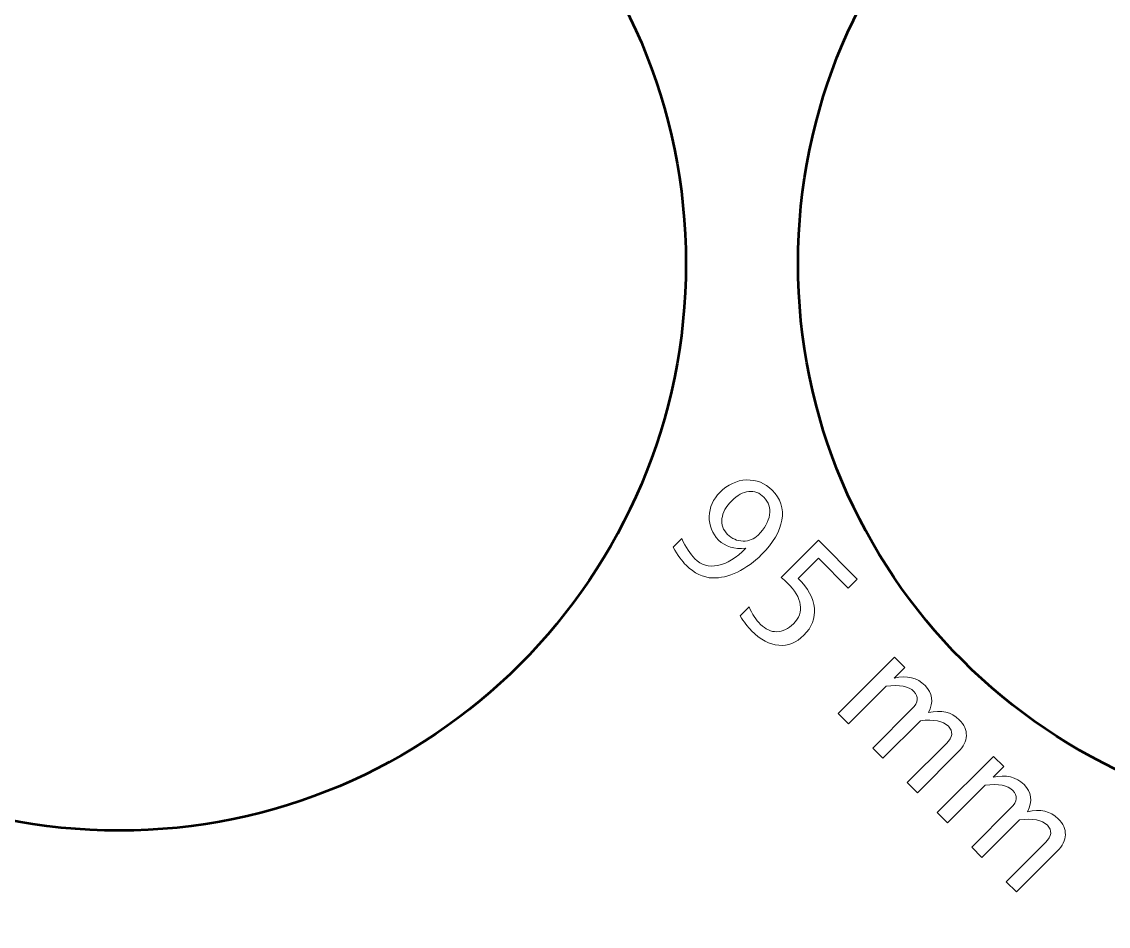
# Model space of a CAD drawing. Header units: centimetres. Extents: x -17.2 to 17.2, y -17.9 to 17.9.
# Drawn here: x -0.82 to 8.38, y 2.64 to 10.3 of the extents above; entities that cross this region are included whole.
import ezdxf

# ---------------------------------------------------------------- set-up
doc = ezdxf.new("R2010")
doc.units = ezdxf.units.CM
doc.header["$MEASUREMENT"] = 0
doc.layers.add('Layer 1', color=7, linetype='Continuous')

msp = doc.modelspace()

# ---------------------------------------------------------------- linework, layer by layer
at = {"layer": 'Layer 1', "lineweight": 53}
for centre, major_axis in [((0, 8.25), (0, 4.8)), ((10.5, 8.25), (0, 4.75))]:
    msp.add_ellipse(centre, major_axis=major_axis, ratio=1, dxfattribs=at)
msp.add_open_spline([(-17.2, -17.45), (-17.2, -17.45), (-17.2, 17.45), (-17.2, 17.45), (-17.2, 17.45), (-17.2, 17.72614), (-16.97614, 17.95), (-16.7, 17.95), (-16.7, 17.95), (-16.7, 17.95), (16.7, 17.95), (16.7, 17.95), (16.7, 17.95), (16.97614, 17.95), (17.2, 17.72614), (17.2, 17.45), (17.2, 17.45), (17.2, 17.45), (17.2, -17.45), (17.2, -17.45), (17.2, -17.45), (17.2, -17.72614), (16.97614, -17.95), (16.7, -17.95), (16.7, -17.95), (16.7, -17.95), (-16.7, -17.95), (-16.7, -17.95), (-16.7, -17.95), (-16.97614, -17.95), (-17.2, -17.72614), (-17.2, -17.45)], degree=3, knots=[0, 0, 0, 0, 0.1111111, 0.1111111, 0.1111111, 0.1111111, 0.2222222, 0.2222222, 0.2222222, 0.2222222, 0.3333333, 0.3333333, 0.3333333, 0.3333333, 0.4444444, 0.4444444, 0.4444444, 0.4444444, 0.5555556, 0.5555556, 0.5555556, 0.5555556, 0.6666667, 0.6666667, 0.6666667, 0.6666667, 0.7777778, 0.7777778, 0.7777778, 0.7777778, 1, 1, 1, 1], dxfattribs=at)
at = {"layer": 'Layer 1', "color": 5, "lineweight": 9}
for points, knots in [([(4.69091, 5.84752), (4.69091, 5.84752), (4.76457, 5.92118), (4.76457, 5.92118), (4.76457, 5.92118), (4.80013, 5.84667), (4.83738, 5.78995), (4.8759, 5.75143), (4.8759, 5.75143), (4.92988, 5.69744), (4.99486, 5.67819), (5.07106, 5.69385), (5.07106, 5.69385), (5.14726, 5.7093), (5.22622, 5.75799), (5.30791, 5.83969), (5.30791, 5.83969), (5.20992, 5.82974), (5.13286, 5.8526), (5.07678, 5.90869), (5.07678, 5.90869), (5.02195, 5.96351), (4.99549, 6.03019), (4.99761, 6.10851), (4.99761, 6.10851), (4.99973, 6.18682), (5.02979, 6.25498), (5.08757, 6.31276), (5.08757, 6.31276), (5.15403, 6.37922), (5.22917, 6.41394), (5.31342, 6.41732), (5.31342, 6.41732), (5.39745, 6.4205), (5.47026, 6.39151), (5.53164, 6.33012), (5.53164, 6.33012), (5.60192, 6.25985), (5.62922, 6.17603), (5.61314, 6.07866), (5.61314, 6.07866), (5.59705, 5.9815), (5.5399, 5.88371), (5.44169, 5.7855), (5.44169, 5.7855), (5.37904, 5.72284), (5.31046, 5.67374), (5.23574, 5.63818), (5.23574, 5.63818), (5.16102, 5.60262), (5.0918, 5.5859), (5.02809, 5.58802), (5.02809, 5.58802), (4.94638, 5.59098), (4.87104, 5.62675), (4.80224, 5.69554), (4.80224, 5.69554), (4.76838, 5.72941), (4.73133, 5.78), (4.69091, 5.84752)], [0, 0, 0, 0, 0.0625, 0.0625, 0.0625, 0.0625, 0.125, 0.125, 0.125, 0.125, 0.1875, 0.1875, 0.1875, 0.1875, 0.25, 0.25, 0.25, 0.25, 0.3125, 0.3125, 0.3125, 0.3125, 0.375, 0.375, 0.375, 0.375, 0.4375, 0.4375, 0.4375, 0.4375, 0.5, 0.5, 0.5, 0.5, 0.5625, 0.5625, 0.5625, 0.5625, 0.625, 0.625, 0.625, 0.625, 0.6875, 0.6875, 0.6875, 0.6875, 0.75, 0.75, 0.75, 0.75, 0.8125, 0.8125, 0.8125, 0.8125, 0.875, 0.875, 0.875, 0.875, 1, 1, 1, 1]), ([(5.18875, 6.24122), (5.13922, 6.19169), (5.11149, 6.14153), (5.10535, 6.09052), (5.10535, 6.09052), (5.099, 6.03951), (5.11487, 5.99505), (5.15297, 5.95695), (5.15297, 5.95695), (5.18981, 5.92012), (5.23341, 5.90149), (5.28399, 5.90043), (5.28399, 5.90043), (5.33437, 5.89959), (5.37734, 5.91673), (5.41226, 5.95166), (5.41226, 5.95166), (5.46751, 6.0069), (5.49968, 6.06384), (5.50858, 6.12247), (5.50858, 6.12247), (5.51746, 6.18111), (5.50159, 6.23063), (5.46116, 6.27106), (5.46116, 6.27106), (5.42327, 6.30895), (5.3803, 6.32504), (5.33184, 6.31975), (5.33184, 6.31975), (5.28336, 6.31445), (5.23574, 6.28821), (5.18875, 6.24122)], [0, 0, 0, 0, 0.1111111, 0.1111111, 0.1111111, 0.1111111, 0.2222222, 0.2222222, 0.2222222, 0.2222222, 0.3333333, 0.3333333, 0.3333333, 0.3333333, 0.4444444, 0.4444444, 0.4444444, 0.4444444, 0.5555556, 0.5555556, 0.5555556, 0.5555556, 0.6666667, 0.6666667, 0.6666667, 0.6666667, 0.7777778, 0.7777778, 0.7777778, 0.7777778, 1, 1, 1, 1]), ([(5.25875, 5.26698), (5.25875, 5.26698), (5.33494, 5.34318), (5.33494, 5.34318), (5.33494, 5.34318), (5.36077, 5.28349), (5.39315, 5.23417), (5.43189, 5.19544), (5.43189, 5.19544), (5.47444, 5.15289), (5.52057, 5.13215), (5.57011, 5.1332), (5.57011, 5.1332), (5.61963, 5.13405), (5.66683, 5.15691), (5.71129, 5.20137), (5.71129, 5.20137), (5.75891, 5.24899), (5.77818, 5.30254), (5.76907, 5.36202), (5.76907, 5.36202), (5.75976, 5.4215), (5.72293, 5.48351), (5.65816, 5.54828), (5.65816, 5.54828), (5.64292, 5.56353), (5.62598, 5.57834), (5.60736, 5.59274), (5.60736, 5.59274), (5.60736, 5.59274), (5.92168, 5.90706), (5.92168, 5.90706), (5.92168, 5.90706), (5.92168, 5.90706), (6.24935, 5.5794), (6.24935, 5.5794), (6.24935, 5.5794), (6.24935, 5.5794), (6.17315, 5.5032), (6.17315, 5.5032), (6.17315, 5.5032), (6.17315, 5.5032), (5.92169, 5.75466), (5.92169, 5.75466), (5.92169, 5.75466), (5.92169, 5.75466), (5.75151, 5.58448), (5.75151, 5.58448), (5.75151, 5.58448), (5.83448, 5.50151), (5.87999, 5.41769), (5.88824, 5.3326), (5.88824, 5.3326), (5.8965, 5.24772), (5.86665, 5.1713), (5.79892, 5.10357), (5.79892, 5.10357), (5.73563, 5.04028), (5.66493, 5.01213), (5.58661, 5.0187), (5.58661, 5.0187), (5.50831, 5.02547), (5.43168, 5.06611), (5.35696, 5.14083), (5.35696, 5.14083), (5.32372, 5.17406), (5.29092, 5.21618), (5.25875, 5.26698)], [0, 0, 0, 0, 0.0555556, 0.0555556, 0.0555556, 0.0555556, 0.1111111, 0.1111111, 0.1111111, 0.1111111, 0.1666667, 0.1666667, 0.1666667, 0.1666667, 0.2222222, 0.2222222, 0.2222222, 0.2222222, 0.2777778, 0.2777778, 0.2777778, 0.2777778, 0.3333333, 0.3333333, 0.3333333, 0.3333333, 0.3888889, 0.3888889, 0.3888889, 0.3888889, 0.4444444, 0.4444444, 0.4444444, 0.4444444, 0.5, 0.5, 0.5, 0.5, 0.5555556, 0.5555556, 0.5555556, 0.5555556, 0.6111111, 0.6111111, 0.6111111, 0.6111111, 0.6666667, 0.6666667, 0.6666667, 0.6666667, 0.7222222, 0.7222222, 0.7222222, 0.7222222, 0.7777778, 0.7777778, 0.7777778, 0.7777778, 0.8333333, 0.8333333, 0.8333333, 0.8333333, 0.8888889, 0.8888889, 0.8888889, 0.8888889, 1, 1, 1, 1]), ([(6.09035, 4.44045), (6.09035, 4.44045), (6.56661, 4.9167), (6.56661, 4.9167), (6.56661, 4.9167), (6.56661, 4.9167), (6.65296, 4.83034), (6.65296, 4.83034), (6.65296, 4.83034), (6.65296, 4.83034), (6.56322, 4.7406), (6.56322, 4.7406), (6.56322, 4.7406), (6.6718, 4.76515), (6.75922, 4.74441), (6.82527, 4.67836), (6.82527, 4.67836), (6.88876, 4.61487), (6.89892, 4.53824), (6.85532, 4.4485), (6.85532, 4.4485), (6.96285, 4.4741), (7.04942, 4.45421), (7.11483, 4.3888), (7.11483, 4.3888), (7.15674, 4.34689), (7.17685, 4.30202), (7.17536, 4.25418), (7.17536, 4.25418), (7.17409, 4.20635), (7.15123, 4.1602), (7.10678, 4.11575), (7.10678, 4.11575), (7.10678, 4.11575), (6.76092, 3.76989), (6.76092, 3.76989), (6.76092, 3.76989), (6.76092, 3.76989), (6.67456, 3.85625), (6.67456, 3.85625), (6.67456, 3.85625), (6.67456, 3.85625), (7.00603, 4.18772), (7.00603, 4.18772), (7.00603, 4.18772), (7.06022, 4.2419), (7.06572, 4.29059), (7.02275, 4.33356), (7.02275, 4.33356), (6.97788, 4.37843), (6.89914, 4.39389), (6.78673, 4.37992), (6.78673, 4.37992), (6.78673, 4.37992), (6.46881, 4.06199), (6.46881, 4.06199), (6.46881, 4.06199), (6.46881, 4.06199), (6.38245, 4.14835), (6.38245, 4.14835), (6.38245, 4.14835), (6.38245, 4.14835), (6.71456, 4.48046), (6.71456, 4.48046), (6.71456, 4.48046), (6.76917, 4.53507), (6.77446, 4.58438), (6.73065, 4.62819), (6.73065, 4.62819), (6.68704, 4.6718), (6.60873, 4.68662), (6.49527, 4.67265), (6.49527, 4.67265), (6.49527, 4.67265), (6.17671, 4.35409), (6.17671, 4.35409), (6.17671, 4.35409), (6.17671, 4.35409), (6.09035, 4.44045), (6.09035, 4.44045)], [0, 0, 0, 0, 0.047619, 0.047619, 0.047619, 0.047619, 0.0952381, 0.0952381, 0.0952381, 0.0952381, 0.1428571, 0.1428571, 0.1428571, 0.1428571, 0.1904762, 0.1904762, 0.1904762, 0.1904762, 0.2380952, 0.2380952, 0.2380952, 0.2380952, 0.2857143, 0.2857143, 0.2857143, 0.2857143, 0.3333333, 0.3333333, 0.3333333, 0.3333333, 0.3809524, 0.3809524, 0.3809524, 0.3809524, 0.4285714, 0.4285714, 0.4285714, 0.4285714, 0.4761905, 0.4761905, 0.4761905, 0.4761905, 0.5238095, 0.5238095, 0.5238095, 0.5238095, 0.5714286, 0.5714286, 0.5714286, 0.5714286, 0.6190476, 0.6190476, 0.6190476, 0.6190476, 0.6666667, 0.6666667, 0.6666667, 0.6666667, 0.7142857, 0.7142857, 0.7142857, 0.7142857, 0.7619048, 0.7619048, 0.7619048, 0.7619048, 0.8095238, 0.8095238, 0.8095238, 0.8095238, 0.8571429, 0.8571429, 0.8571429, 0.8571429, 0.9047619, 0.9047619, 0.9047619, 0.9047619, 1, 1, 1, 1]), ([(6.92881, 3.60199), (6.92881, 3.60199), (7.40507, 4.07824), (7.40507, 4.07824), (7.40507, 4.07824), (7.40507, 4.07824), (7.49142, 3.99188), (7.49142, 3.99188), (7.49142, 3.99188), (7.49142, 3.99188), (7.40168, 3.90214), (7.40168, 3.90214), (7.40168, 3.90214), (7.51026, 3.92669), (7.59768, 3.90595), (7.66373, 3.8399), (7.66373, 3.8399), (7.72722, 3.77641), (7.73738, 3.69978), (7.69378, 3.61004), (7.69378, 3.61004), (7.80131, 3.63564), (7.88788, 3.61575), (7.95329, 3.55034), (7.95329, 3.55034), (7.9952, 3.50843), (8.01531, 3.46356), (8.01382, 3.41572), (8.01382, 3.41572), (8.01255, 3.36789), (7.98969, 3.32174), (7.94524, 3.27729), (7.94524, 3.27729), (7.94524, 3.27729), (7.59938, 2.93143), (7.59938, 2.93143), (7.59938, 2.93143), (7.59938, 2.93143), (7.51302, 3.01779), (7.51302, 3.01779), (7.51302, 3.01779), (7.51302, 3.01779), (7.84449, 3.34926), (7.84449, 3.34926), (7.84449, 3.34926), (7.89868, 3.40344), (7.90418, 3.45213), (7.86121, 3.4951), (7.86121, 3.4951), (7.81634, 3.53997), (7.7376, 3.55543), (7.62519, 3.54146), (7.62519, 3.54146), (7.62519, 3.54146), (7.30727, 3.22353), (7.30727, 3.22353), (7.30727, 3.22353), (7.30727, 3.22353), (7.22091, 3.30989), (7.22091, 3.30989), (7.22091, 3.30989), (7.22091, 3.30989), (7.55302, 3.642), (7.55302, 3.642), (7.55302, 3.642), (7.60763, 3.69661), (7.61292, 3.74592), (7.56911, 3.78973), (7.56911, 3.78973), (7.5255, 3.83334), (7.44719, 3.84816), (7.33373, 3.83419), (7.33373, 3.83419), (7.33373, 3.83419), (7.01517, 3.51563), (7.01517, 3.51563), (7.01517, 3.51563), (7.01517, 3.51563), (6.92881, 3.60199), (6.92881, 3.60199)], [0, 0, 0, 0, 0.047619, 0.047619, 0.047619, 0.047619, 0.0952381, 0.0952381, 0.0952381, 0.0952381, 0.1428571, 0.1428571, 0.1428571, 0.1428571, 0.1904762, 0.1904762, 0.1904762, 0.1904762, 0.2380952, 0.2380952, 0.2380952, 0.2380952, 0.2857143, 0.2857143, 0.2857143, 0.2857143, 0.3333333, 0.3333333, 0.3333333, 0.3333333, 0.3809524, 0.3809524, 0.3809524, 0.3809524, 0.4285714, 0.4285714, 0.4285714, 0.4285714, 0.4761905, 0.4761905, 0.4761905, 0.4761905, 0.5238095, 0.5238095, 0.5238095, 0.5238095, 0.5714286, 0.5714286, 0.5714286, 0.5714286, 0.6190476, 0.6190476, 0.6190476, 0.6190476, 0.6666667, 0.6666667, 0.6666667, 0.6666667, 0.7142857, 0.7142857, 0.7142857, 0.7142857, 0.7619048, 0.7619048, 0.7619048, 0.7619048, 0.8095238, 0.8095238, 0.8095238, 0.8095238, 0.8571429, 0.8571429, 0.8571429, 0.8571429, 0.9047619, 0.9047619, 0.9047619, 0.9047619, 1, 1, 1, 1])]:
    msp.add_open_spline(points, degree=3, knots=knots, dxfattribs=at)

doc.saveas('drawing.dxf')
